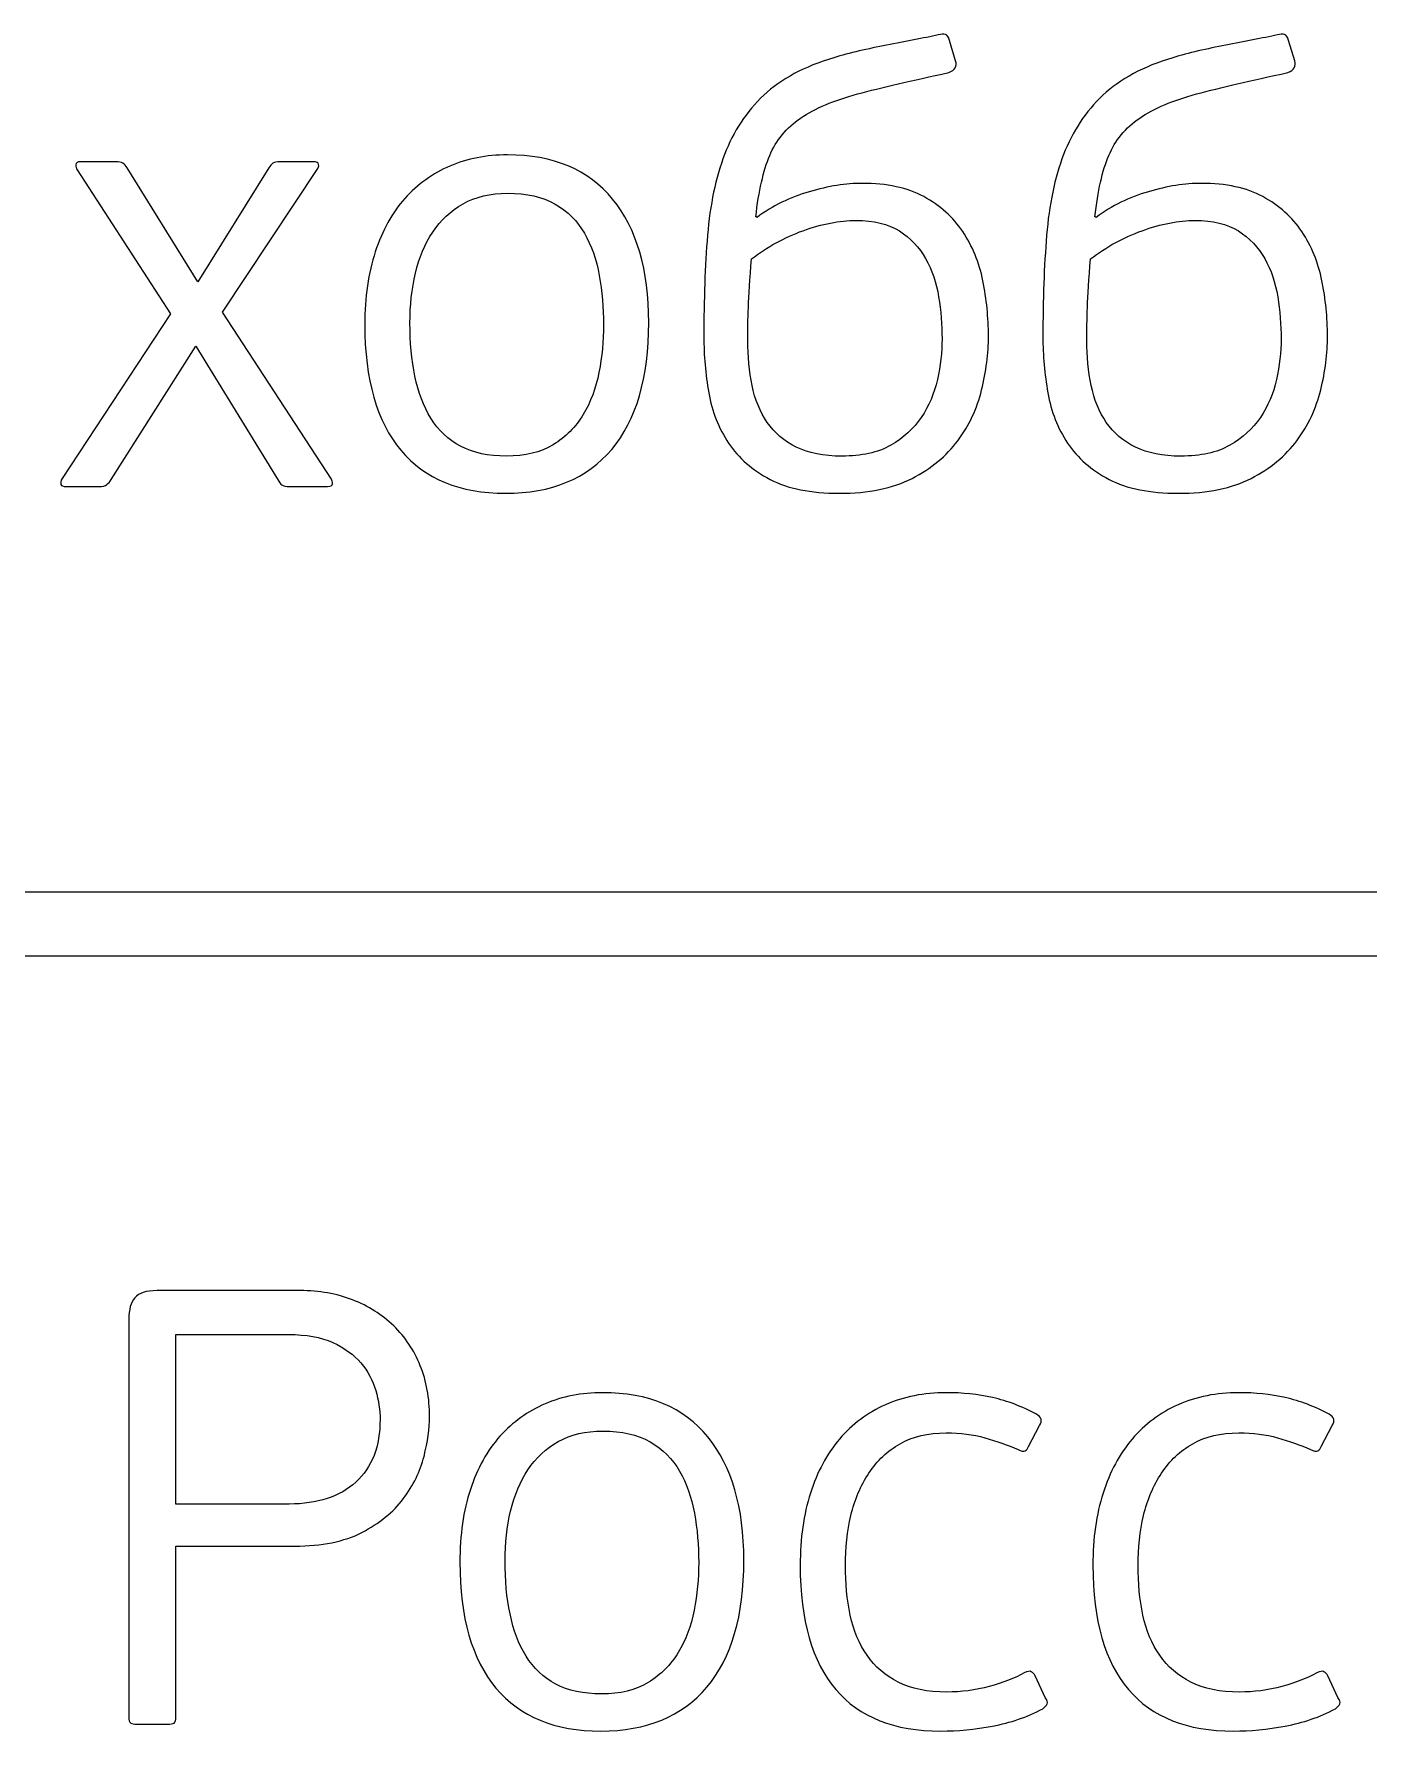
# Model space of a CAD drawing. Header units: centimetres. Extents: x -21.3 to 21.2, y -15.2 to 14.8.
# Drawn here: x 6.754 to 7.247, y -4.252 to -3.624 of the extents above; entities that cross this region are included whole.
import ezdxf

# ---------------------------------------------------------------- set-up
doc = ezdxf.new("R2010")
doc.units = ezdxf.units.CM
doc.header["$MEASUREMENT"] = 0
doc.layers.add('layer 1', color=7, linetype='Continuous')

msp = doc.modelspace()

# ---------------------------------------------------------------- linework, layer by layer
at = {"layer": 'layer 1', "color": 29}
for points, knots in [([(7.05992, -3.67952), (7.06907, -3.67952), (7.07666, -3.68116), (7.08268, -3.68444), (7.08268, -3.68444), (7.0887, -3.68771), (7.0935, -3.69202), (7.09709, -3.69736), (7.09709, -3.69736), (7.10067, -3.70269), (7.10315, -3.70876), (7.10452, -3.71554), (7.10452, -3.71554), (7.10589, -3.72233), (7.10658, -3.72915), (7.10658, -3.73601), (7.10658, -3.73601), (7.10658, -3.74242), (7.10574, -3.74905), (7.10406, -3.75591), (7.10406, -3.75591), (7.10238, -3.76277), (7.09945, -3.76902), (7.09526, -3.77466), (7.09526, -3.77466), (7.09106, -3.78031), (7.08542, -3.78496), (7.07833, -3.78862), (7.07833, -3.78862), (7.07124, -3.79228), (7.06228, -3.79411), (7.05146, -3.79411), (7.05146, -3.79411), (7.04093, -3.79411), (7.0324, -3.79239), (7.02584, -3.78896), (7.02584, -3.78896), (7.01929, -3.78553), (7.01418, -3.78107), (7.01051, -3.77558), (7.01051, -3.77558), (7.00686, -3.77009), (7.00441, -3.76388), (7.0032, -3.75694), (7.0032, -3.75694), (7.00198, -3.75), (7.00137, -3.7431), (7.00137, -3.73624), (7.00137, -3.73624), (7.00137, -3.72252), (7.00182, -3.71001), (7.00274, -3.69873), (7.00274, -3.69873), (7.00366, -3.68745), (7.00575, -3.6775), (7.00903, -3.66888), (7.00903, -3.66888), (7.01231, -3.66027), (7.01715, -3.65295), (7.02355, -3.64693), (7.02355, -3.64693), (7.02996, -3.6409), (7.03857, -3.63629), (7.0494, -3.63309), (7.0494, -3.63309), (7.0523, -3.63217), (7.05542, -3.63134), (7.05878, -3.63057), (7.05878, -3.63057), (7.06213, -3.62981), (7.06552, -3.62908), (7.06895, -3.6284), (7.06895, -3.6284), (7.07239, -3.62771), (7.07574, -3.62706), (7.07902, -3.62645), (7.07902, -3.62645), (7.0823, -3.62585), (7.08531, -3.62524), (7.08805, -3.62463), (7.08805, -3.62463), (7.08912, -3.62432), (7.09, -3.62428), (7.09068, -3.62451), (7.09068, -3.62451), (7.09137, -3.62474), (7.09186, -3.62547), (7.09217, -3.62668), (7.09217, -3.62668), (7.09217, -3.62668), (7.09446, -3.63423), (7.09446, -3.63423), (7.09446, -3.63423), (7.09507, -3.63622), (7.09423, -3.63766), (7.09194, -3.63858), (7.09194, -3.63858), (7.07822, -3.64148), (7.06697, -3.64411), (7.0582, -3.64647), (7.0582, -3.64647), (7.04944, -3.64883), (7.04242, -3.65181), (7.03716, -3.65539), (7.03716, -3.65539), (7.0319, -3.65897), (7.02809, -3.66358), (7.02573, -3.66923), (7.02573, -3.66923), (7.02336, -3.67487), (7.02165, -3.68241), (7.02058, -3.69187), (7.02058, -3.69187), (7.02073, -3.69187), (7.02088, -3.69195), (7.02104, -3.6921), (7.02104, -3.6921), (7.02683, -3.68783), (7.03327, -3.68467), (7.04036, -3.68261), (7.04036, -3.68261), (7.04745, -3.68055), (7.05397, -3.67952), (7.05992, -3.67952)], [0, 0, 0, 0, 0.03125, 0.03125, 0.03125, 0.03125, 0.0625, 0.0625, 0.0625, 0.0625, 0.09375, 0.09375, 0.09375, 0.09375, 0.125, 0.125, 0.125, 0.125, 0.15625, 0.15625, 0.15625, 0.15625, 0.1875, 0.1875, 0.1875, 0.1875, 0.21875, 0.21875, 0.21875, 0.21875, 0.25, 0.25, 0.25, 0.25, 0.28125, 0.28125, 0.28125, 0.28125, 0.3125, 0.3125, 0.3125, 0.3125, 0.34375, 0.34375, 0.34375, 0.34375, 0.375, 0.375, 0.375, 0.375, 0.40625, 0.40625, 0.40625, 0.40625, 0.4375, 0.4375, 0.4375, 0.4375, 0.46875, 0.46875, 0.46875, 0.46875, 0.5, 0.5, 0.5, 0.5, 0.53125, 0.53125, 0.53125, 0.53125, 0.5625, 0.5625, 0.5625, 0.5625, 0.59375, 0.59375, 0.59375, 0.59375, 0.625, 0.625, 0.625, 0.625, 0.65625, 0.65625, 0.65625, 0.65625, 0.6875, 0.6875, 0.6875, 0.6875, 0.71875, 0.71875, 0.71875, 0.71875, 0.75, 0.75, 0.75, 0.75, 0.78125, 0.78125, 0.78125, 0.78125, 0.8125, 0.8125, 0.8125, 0.8125, 0.84375, 0.84375, 0.84375, 0.84375, 0.875, 0.875, 0.875, 0.875, 0.90625, 0.90625, 0.90625, 0.90625, 0.9375, 0.9375, 0.9375, 0.9375, 1, 1, 1, 1]), ([(7.18526, -3.67952), (7.19441, -3.67952), (7.20199, -3.68116), (7.20802, -3.68444), (7.20802, -3.68444), (7.21404, -3.68771), (7.21884, -3.69202), (7.22243, -3.69736), (7.22243, -3.69736), (7.22601, -3.70269), (7.22849, -3.70876), (7.22986, -3.71554), (7.22986, -3.71554), (7.23123, -3.72233), (7.23191, -3.72915), (7.23191, -3.73601), (7.23191, -3.73601), (7.23191, -3.74242), (7.23108, -3.74905), (7.2294, -3.75591), (7.2294, -3.75591), (7.22772, -3.76277), (7.22479, -3.76902), (7.22059, -3.77466), (7.22059, -3.77466), (7.2164, -3.78031), (7.21076, -3.78496), (7.20367, -3.78862), (7.20367, -3.78862), (7.19658, -3.79228), (7.18762, -3.79411), (7.17679, -3.79411), (7.17679, -3.79411), (7.16627, -3.79411), (7.15773, -3.79239), (7.15118, -3.78896), (7.15118, -3.78896), (7.14462, -3.78553), (7.13951, -3.78107), (7.13585, -3.77558), (7.13585, -3.77558), (7.13219, -3.77009), (7.12975, -3.76388), (7.12854, -3.75694), (7.12854, -3.75694), (7.12731, -3.75), (7.1267, -3.7431), (7.1267, -3.73624), (7.1267, -3.73624), (7.1267, -3.72252), (7.12716, -3.71001), (7.12808, -3.69873), (7.12808, -3.69873), (7.12899, -3.68745), (7.13109, -3.6775), (7.13437, -3.66888), (7.13437, -3.66888), (7.13764, -3.66027), (7.14249, -3.65295), (7.14889, -3.64693), (7.14889, -3.64693), (7.15529, -3.6409), (7.16391, -3.63629), (7.17474, -3.63309), (7.17474, -3.63309), (7.17763, -3.63217), (7.18076, -3.63134), (7.18411, -3.63057), (7.18411, -3.63057), (7.18747, -3.62981), (7.19086, -3.62908), (7.19429, -3.6284), (7.19429, -3.6284), (7.19772, -3.62771), (7.20108, -3.62706), (7.20435, -3.62645), (7.20435, -3.62645), (7.20764, -3.62585), (7.21065, -3.62524), (7.21339, -3.62463), (7.21339, -3.62463), (7.21446, -3.62432), (7.21533, -3.62428), (7.21602, -3.62451), (7.21602, -3.62451), (7.21671, -3.62474), (7.2172, -3.62547), (7.21751, -3.62668), (7.21751, -3.62668), (7.21751, -3.62668), (7.2198, -3.63423), (7.2198, -3.63423), (7.2198, -3.63423), (7.22041, -3.63622), (7.21957, -3.63766), (7.21728, -3.63858), (7.21728, -3.63858), (7.20356, -3.64148), (7.19231, -3.64411), (7.18354, -3.64647), (7.18354, -3.64647), (7.17477, -3.64883), (7.16776, -3.65181), (7.1625, -3.65539), (7.1625, -3.65539), (7.15724, -3.65897), (7.15343, -3.66358), (7.15106, -3.66923), (7.15106, -3.66923), (7.1487, -3.67487), (7.14698, -3.68241), (7.14592, -3.69187), (7.14592, -3.69187), (7.14607, -3.69187), (7.14622, -3.69195), (7.14637, -3.6921), (7.14637, -3.6921), (7.15217, -3.68783), (7.15861, -3.68467), (7.1657, -3.68261), (7.1657, -3.68261), (7.17279, -3.68055), (7.17931, -3.67952), (7.18526, -3.67952)], [0, 0, 0, 0, 0.03125, 0.03125, 0.03125, 0.03125, 0.0625, 0.0625, 0.0625, 0.0625, 0.09375, 0.09375, 0.09375, 0.09375, 0.125, 0.125, 0.125, 0.125, 0.15625, 0.15625, 0.15625, 0.15625, 0.1875, 0.1875, 0.1875, 0.1875, 0.21875, 0.21875, 0.21875, 0.21875, 0.25, 0.25, 0.25, 0.25, 0.28125, 0.28125, 0.28125, 0.28125, 0.3125, 0.3125, 0.3125, 0.3125, 0.34375, 0.34375, 0.34375, 0.34375, 0.375, 0.375, 0.375, 0.375, 0.40625, 0.40625, 0.40625, 0.40625, 0.4375, 0.4375, 0.4375, 0.4375, 0.46875, 0.46875, 0.46875, 0.46875, 0.5, 0.5, 0.5, 0.5, 0.53125, 0.53125, 0.53125, 0.53125, 0.5625, 0.5625, 0.5625, 0.5625, 0.59375, 0.59375, 0.59375, 0.59375, 0.625, 0.625, 0.625, 0.625, 0.65625, 0.65625, 0.65625, 0.65625, 0.6875, 0.6875, 0.6875, 0.6875, 0.71875, 0.71875, 0.71875, 0.71875, 0.75, 0.75, 0.75, 0.75, 0.78125, 0.78125, 0.78125, 0.78125, 0.8125, 0.8125, 0.8125, 0.8125, 0.84375, 0.84375, 0.84375, 0.84375, 0.875, 0.875, 0.875, 0.875, 0.90625, 0.90625, 0.90625, 0.90625, 0.9375, 0.9375, 0.9375, 0.9375, 1, 1, 1, 1]), ([(6.98101, -3.73098), (6.98101, -3.75141), (6.97644, -3.76704), (6.96733, -3.77787), (6.96733, -3.77787), (6.95818, -3.7887), (6.9451, -3.79411), (6.92806, -3.79411), (6.92806, -3.79411), (6.91118, -3.79411), (6.89829, -3.78881), (6.88937, -3.77821), (6.88937, -3.77821), (6.88049, -3.76761), (6.87603, -3.7521), (6.87603, -3.73167), (6.87603, -3.73167), (6.87603, -3.7216), (6.87733, -3.71264), (6.87992, -3.70479), (6.87992, -3.70479), (6.88251, -3.69694), (6.88613, -3.69038), (6.89086, -3.68512), (6.89086, -3.68512), (6.89559, -3.67986), (6.90115, -3.67586), (6.90752, -3.67311), (6.90752, -3.67311), (6.91392, -3.67037), (6.92097, -3.669), (6.92875, -3.669), (6.92875, -3.669), (6.94579, -3.669), (6.95875, -3.67445), (6.96767, -3.68535), (6.96767, -3.68535), (6.97655, -3.69625), (6.98101, -3.71146), (6.98101, -3.73098)], [0, 0, 0, 0, 0.090909, 0.090909, 0.090909, 0.090909, 0.181818, 0.181818, 0.181818, 0.181818, 0.272727, 0.272727, 0.272727, 0.272727, 0.363636, 0.363636, 0.363636, 0.363636, 0.454545, 0.454545, 0.454545, 0.454545, 0.545455, 0.545455, 0.545455, 0.545455, 0.636364, 0.636364, 0.636364, 0.636364, 0.727273, 0.727273, 0.727273, 0.727273, 0.818182, 0.818182, 0.818182, 0.818182, 1, 1, 1, 1]), ([(6.82342, -3.72709), (6.82342, -3.72709), (6.86368, -3.78885), (6.86368, -3.78885), (6.86368, -3.78885), (6.86398, -3.7893), (6.86413, -3.78988), (6.86413, -3.79056), (6.86413, -3.79056), (6.86413, -3.79125), (6.86352, -3.79159), (6.8623, -3.79159), (6.8623, -3.79159), (6.8623, -3.79159), (6.84835, -3.79159), (6.84835, -3.79159), (6.84835, -3.79159), (6.84683, -3.79159), (6.84583, -3.7914), (6.84538, -3.79102), (6.84538, -3.79102), (6.84492, -3.79064), (6.84446, -3.79007), (6.84401, -3.7893), (6.84401, -3.7893), (6.84401, -3.7893), (6.81359, -3.73967), (6.81359, -3.73967), (6.81359, -3.73967), (6.81359, -3.73967), (6.78225, -3.78907), (6.78225, -3.78907), (6.78225, -3.78907), (6.78179, -3.78984), (6.78126, -3.79045), (6.78065, -3.7909), (6.78065, -3.7909), (6.78004, -3.79136), (6.77913, -3.79159), (6.77791, -3.79159), (6.77791, -3.79159), (6.77791, -3.79159), (6.76555, -3.79159), (6.76555, -3.79159), (6.76555, -3.79159), (6.76357, -3.79159), (6.76312, -3.7906), (6.76418, -3.78862), (6.76418, -3.78862), (6.76418, -3.78862), (6.80421, -3.72778), (6.80421, -3.72778), (6.80421, -3.72778), (6.80421, -3.72778), (6.76967, -3.67449), (6.76967, -3.67449), (6.76967, -3.67449), (6.76937, -3.67403), (6.76922, -3.67342), (6.76922, -3.67266), (6.76922, -3.67266), (6.76922, -3.6719), (6.76982, -3.67151), (6.77104, -3.67151), (6.77104, -3.67151), (6.77104, -3.67151), (6.78385, -3.67151), (6.78385, -3.67151), (6.78385, -3.67151), (6.78507, -3.67151), (6.78599, -3.6717), (6.7866, -3.67209), (6.7866, -3.67209), (6.78721, -3.67247), (6.78774, -3.67304), (6.7882, -3.6738), (6.7882, -3.6738), (6.7882, -3.6738), (6.81427, -3.71589), (6.81427, -3.71589), (6.81427, -3.71589), (6.81427, -3.71589), (6.84058, -3.6738), (6.84058, -3.6738), (6.84058, -3.6738), (6.84103, -3.67304), (6.84153, -3.67247), (6.84206, -3.67209), (6.84206, -3.67209), (6.8426, -3.6717), (6.84347, -3.67151), (6.84469, -3.67151), (6.84469, -3.67151), (6.84469, -3.67151), (6.85704, -3.67151), (6.85704, -3.67151), (6.85704, -3.67151), (6.85826, -3.67151), (6.85891, -3.67186), (6.85899, -3.67254), (6.85899, -3.67254), (6.85906, -3.67323), (6.85895, -3.67372), (6.85864, -3.67403), (6.85864, -3.67403), (6.85864, -3.67403), (6.82342, -3.72709), (6.82342, -3.72709)], [0, 0, 0, 0, 0.035714, 0.035714, 0.035714, 0.035714, 0.071429, 0.071429, 0.071429, 0.071429, 0.107143, 0.107143, 0.107143, 0.107143, 0.142857, 0.142857, 0.142857, 0.142857, 0.178571, 0.178571, 0.178571, 0.178571, 0.214286, 0.214286, 0.214286, 0.214286, 0.25, 0.25, 0.25, 0.25, 0.285714, 0.285714, 0.285714, 0.285714, 0.321429, 0.321429, 0.321429, 0.321429, 0.357143, 0.357143, 0.357143, 0.357143, 0.392857, 0.392857, 0.392857, 0.392857, 0.428571, 0.428571, 0.428571, 0.428571, 0.464286, 0.464286, 0.464286, 0.464286, 0.5, 0.5, 0.5, 0.5, 0.535714, 0.535714, 0.535714, 0.535714, 0.571429, 0.571429, 0.571429, 0.571429, 0.607143, 0.607143, 0.607143, 0.607143, 0.642857, 0.642857, 0.642857, 0.642857, 0.678571, 0.678571, 0.678571, 0.678571, 0.714286, 0.714286, 0.714286, 0.714286, 0.75, 0.75, 0.75, 0.75, 0.785714, 0.785714, 0.785714, 0.785714, 0.821429, 0.821429, 0.821429, 0.821429, 0.857143, 0.857143, 0.857143, 0.857143, 0.892857, 0.892857, 0.892857, 0.892857, 0.928571, 0.928571, 0.928571, 0.928571, 1, 1, 1, 1]), ([(6.96432, -3.73178), (6.96432, -3.72553), (6.96378, -3.71943), (6.96271, -3.71356), (6.96271, -3.71356), (6.96165, -3.70765), (6.95982, -3.70247), (6.95723, -3.69797), (6.95723, -3.69797), (6.95464, -3.69347), (6.95101, -3.68985), (6.94636, -3.68718), (6.94636, -3.68718), (6.94171, -3.68451), (6.93588, -3.68318), (6.92887, -3.68318), (6.92887, -3.68318), (6.92246, -3.68318), (6.91697, -3.68447), (6.9124, -3.68707), (6.9124, -3.68707), (6.90782, -3.68966), (6.90408, -3.69316), (6.90119, -3.69751), (6.90119, -3.69751), (6.89829, -3.70186), (6.89616, -3.70693), (6.89478, -3.71276), (6.89478, -3.71276), (6.89341, -3.71855), (6.89273, -3.72469), (6.89273, -3.73109), (6.89273, -3.73109), (6.89273, -3.73826), (6.89334, -3.74486), (6.89455, -3.7508), (6.89455, -3.7508), (6.89577, -3.75679), (6.89776, -3.76197), (6.9005, -3.76639), (6.9005, -3.76639), (6.90325, -3.77082), (6.90691, -3.77428), (6.91148, -3.77673), (6.91148, -3.77673), (6.91605, -3.77916), (6.9217, -3.78038), (6.92841, -3.78038), (6.92841, -3.78038), (6.93527, -3.78038), (6.94103, -3.77897), (6.94568, -3.77616), (6.94568, -3.77616), (6.95033, -3.77333), (6.95402, -3.7696), (6.95677, -3.76502), (6.95677, -3.76502), (6.95951, -3.76045), (6.96146, -3.75522), (6.9626, -3.74943), (6.9626, -3.74943), (6.96374, -3.74363), (6.96432, -3.73773), (6.96432, -3.73178)], [0, 0, 0, 0, 0.058824, 0.058824, 0.058824, 0.058824, 0.117647, 0.117647, 0.117647, 0.117647, 0.176471, 0.176471, 0.176471, 0.176471, 0.235294, 0.235294, 0.235294, 0.235294, 0.294118, 0.294118, 0.294118, 0.294118, 0.352941, 0.352941, 0.352941, 0.352941, 0.411765, 0.411765, 0.411765, 0.411765, 0.470588, 0.470588, 0.470588, 0.470588, 0.529412, 0.529412, 0.529412, 0.529412, 0.588235, 0.588235, 0.588235, 0.588235, 0.647059, 0.647059, 0.647059, 0.647059, 0.705882, 0.705882, 0.705882, 0.705882, 0.764706, 0.764706, 0.764706, 0.764706, 0.823529, 0.823529, 0.823529, 0.823529, 0.882353, 0.882353, 0.882353, 0.882353, 1, 1, 1, 1]), ([(7.05237, -3.78038), (7.05969, -3.78038), (7.06571, -3.77905), (7.07044, -3.77638), (7.07044, -3.77638), (7.07517, -3.77371), (7.07894, -3.77024), (7.08176, -3.76605), (7.08176, -3.76605), (7.08458, -3.76186), (7.08657, -3.75717), (7.08771, -3.75206), (7.08771, -3.75206), (7.08885, -3.74695), (7.08943, -3.74192), (7.08943, -3.73704), (7.08943, -3.73704), (7.08943, -3.73186), (7.089, -3.72664), (7.08816, -3.72145), (7.08816, -3.72145), (7.08733, -3.71627), (7.08573, -3.71154), (7.08336, -3.70735), (7.08336, -3.70735), (7.081, -3.70315), (7.07776, -3.69972), (7.07364, -3.69713), (7.07364, -3.69713), (7.06953, -3.69454), (7.06419, -3.69324), (7.05763, -3.69324), (7.05763, -3.69324), (7.05153, -3.69324), (7.04501, -3.6945), (7.03808, -3.69702), (7.03808, -3.69702), (7.03114, -3.69953), (7.02477, -3.70304), (7.01898, -3.70746), (7.01898, -3.70746), (7.01837, -3.71493), (7.01799, -3.72092), (7.01784, -3.72534), (7.01784, -3.72534), (7.01768, -3.72976), (7.01761, -3.73384), (7.01761, -3.7375), (7.01761, -3.7375), (7.01761, -3.74345), (7.01814, -3.74905), (7.01921, -3.75423), (7.01921, -3.75423), (7.02027, -3.75946), (7.02214, -3.76399), (7.02481, -3.76788), (7.02481, -3.76788), (7.02748, -3.77177), (7.03106, -3.77486), (7.03556, -3.77707), (7.03556, -3.77707), (7.04006, -3.77928), (7.04566, -3.78038), (7.05237, -3.78038)], [0, 0, 0, 0, 0.058824, 0.058824, 0.058824, 0.058824, 0.117647, 0.117647, 0.117647, 0.117647, 0.176471, 0.176471, 0.176471, 0.176471, 0.235294, 0.235294, 0.235294, 0.235294, 0.294118, 0.294118, 0.294118, 0.294118, 0.352941, 0.352941, 0.352941, 0.352941, 0.411765, 0.411765, 0.411765, 0.411765, 0.470588, 0.470588, 0.470588, 0.470588, 0.529412, 0.529412, 0.529412, 0.529412, 0.588235, 0.588235, 0.588235, 0.588235, 0.647059, 0.647059, 0.647059, 0.647059, 0.705882, 0.705882, 0.705882, 0.705882, 0.764706, 0.764706, 0.764706, 0.764706, 0.823529, 0.823529, 0.823529, 0.823529, 0.882353, 0.882353, 0.882353, 0.882353, 1, 1, 1, 1]), ([(7.17771, -3.78038), (7.18503, -3.78038), (7.19105, -3.77905), (7.19578, -3.77638), (7.19578, -3.77638), (7.20051, -3.77371), (7.20428, -3.77024), (7.2071, -3.76605), (7.2071, -3.76605), (7.20992, -3.76186), (7.2119, -3.75717), (7.21305, -3.75206), (7.21305, -3.75206), (7.21419, -3.74695), (7.21476, -3.74192), (7.21476, -3.73704), (7.21476, -3.73704), (7.21476, -3.73186), (7.21434, -3.72664), (7.2135, -3.72145), (7.2135, -3.72145), (7.21267, -3.71627), (7.21106, -3.71154), (7.2087, -3.70735), (7.2087, -3.70735), (7.20634, -3.70315), (7.2031, -3.69972), (7.19898, -3.69713), (7.19898, -3.69713), (7.19486, -3.69454), (7.18953, -3.69324), (7.18297, -3.69324), (7.18297, -3.69324), (7.17687, -3.69324), (7.17035, -3.6945), (7.16341, -3.69702), (7.16341, -3.69702), (7.15648, -3.69953), (7.15011, -3.70304), (7.14432, -3.70746), (7.14432, -3.70746), (7.14371, -3.71493), (7.14333, -3.72092), (7.14317, -3.72534), (7.14317, -3.72534), (7.14302, -3.72976), (7.14294, -3.73384), (7.14294, -3.7375), (7.14294, -3.7375), (7.14294, -3.74345), (7.14348, -3.74905), (7.14455, -3.75423), (7.14455, -3.75423), (7.14561, -3.75946), (7.14748, -3.76399), (7.15015, -3.76788), (7.15015, -3.76788), (7.15281, -3.77177), (7.1564, -3.77486), (7.1609, -3.77707), (7.1609, -3.77707), (7.1654, -3.77928), (7.171, -3.78038), (7.17771, -3.78038)], [0, 0, 0, 0, 0.058824, 0.058824, 0.058824, 0.058824, 0.117647, 0.117647, 0.117647, 0.117647, 0.176471, 0.176471, 0.176471, 0.176471, 0.235294, 0.235294, 0.235294, 0.235294, 0.294118, 0.294118, 0.294118, 0.294118, 0.352941, 0.352941, 0.352941, 0.352941, 0.411765, 0.411765, 0.411765, 0.411765, 0.470588, 0.470588, 0.470588, 0.470588, 0.529412, 0.529412, 0.529412, 0.529412, 0.588235, 0.588235, 0.588235, 0.588235, 0.647059, 0.647059, 0.647059, 0.647059, 0.705882, 0.705882, 0.705882, 0.705882, 0.764706, 0.764706, 0.764706, 0.764706, 0.823529, 0.823529, 0.823529, 0.823529, 0.882353, 0.882353, 0.882353, 0.882353, 1, 1, 1, 1]), ([(3.2485, -3.96525), (3.2485, -3.96525), (10.17123, -3.96525), (10.17123, -3.96525), (10.17123, -3.96525), (10.17123, -3.96525), (10.17123, -3.94149), (10.17123, -3.94149), (10.17123, -3.94149), (10.17123, -3.94149), (3.2485, -3.94149), (3.2485, -3.94149), (3.2485, -3.94149), (3.2485, -3.94149), (3.2485, -3.96525), (3.2485, -3.96525)], [0, 0, 0, 0, 0.2, 0.2, 0.2, 0.2, 0.4, 0.4, 0.4, 0.4, 0.6, 0.6, 0.6, 0.6, 1, 1, 1, 1]), ([(6.78883, -4.09941), (6.78883, -4.0959), (6.78955, -4.09328), (6.791, -4.09152), (6.791, -4.09152), (6.79245, -4.08977), (6.79523, -4.08889), (6.79935, -4.08889), (6.79935, -4.08889), (6.79935, -4.08889), (6.85219, -4.08889), (6.85219, -4.08889), (6.85219, -4.08889), (6.8592, -4.08889), (6.86564, -4.09004), (6.87151, -4.09232), (6.87151, -4.09232), (6.87738, -4.09461), (6.88245, -4.09781), (6.88672, -4.10193), (6.88672, -4.10193), (6.89099, -4.10605), (6.89427, -4.11096), (6.89656, -4.11668), (6.89656, -4.11668), (6.89885, -4.1224), (6.89999, -4.12869), (6.89999, -4.13555), (6.89999, -4.13555), (6.89999, -4.13982), (6.8993, -4.1447), (6.89793, -4.15019), (6.89793, -4.15019), (6.89656, -4.15568), (6.894, -4.1609), (6.89027, -4.16586), (6.89027, -4.16586), (6.88653, -4.17081), (6.88142, -4.17497), (6.87494, -4.17832), (6.87494, -4.17832), (6.86846, -4.18168), (6.86019, -4.18335), (6.85013, -4.18335), (6.85013, -4.18335), (6.85013, -4.18335), (6.80621, -4.18335), (6.80621, -4.18335), (6.80621, -4.18335), (6.80621, -4.18335), (6.80621, -4.24648), (6.80621, -4.24648), (6.80621, -4.24648), (6.80621, -4.2477), (6.80598, -4.24846), (6.80552, -4.24877), (6.80552, -4.24877), (6.80507, -4.24907), (6.80423, -4.24923), (6.80301, -4.24923), (6.80301, -4.24923), (6.80301, -4.24923), (6.7918, -4.24923), (6.7918, -4.24923), (6.7918, -4.24923), (6.79073, -4.24923), (6.78997, -4.24907), (6.78951, -4.24877), (6.78951, -4.24877), (6.78906, -4.24846), (6.78883, -4.2477), (6.78883, -4.24648), (6.78883, -4.24648), (6.78883, -4.24648), (6.78883, -4.09941), (6.78883, -4.09941)], [0, 0, 0, 0, 0.05, 0.05, 0.05, 0.05, 0.1, 0.1, 0.1, 0.1, 0.15, 0.15, 0.15, 0.15, 0.2, 0.2, 0.2, 0.2, 0.25, 0.25, 0.25, 0.25, 0.3, 0.3, 0.3, 0.3, 0.35, 0.35, 0.35, 0.35, 0.4, 0.4, 0.4, 0.4, 0.45, 0.45, 0.45, 0.45, 0.5, 0.5, 0.5, 0.5, 0.55, 0.55, 0.55, 0.55, 0.6, 0.6, 0.6, 0.6, 0.65, 0.65, 0.65, 0.65, 0.7, 0.7, 0.7, 0.7, 0.75, 0.75, 0.75, 0.75, 0.8, 0.8, 0.8, 0.8, 0.85, 0.85, 0.85, 0.85, 0.9, 0.9, 0.9, 0.9, 1, 1, 1, 1]), ([(6.80621, -4.1678), (6.80621, -4.1678), (6.84806, -4.1678), (6.84806, -4.1678), (6.84806, -4.1678), (6.85859, -4.1678), (6.86682, -4.1651), (6.87277, -4.15968), (6.87277, -4.15968), (6.87871, -4.15427), (6.88169, -4.14653), (6.88169, -4.13647), (6.88169, -4.13647), (6.88169, -4.13311), (6.88116, -4.12957), (6.88009, -4.12583), (6.88009, -4.12583), (6.87902, -4.12209), (6.87719, -4.1187), (6.8746, -4.11565), (6.8746, -4.11565), (6.87201, -4.1126), (6.86854, -4.11009), (6.86419, -4.1081), (6.86419, -4.1081), (6.85985, -4.10612), (6.85439, -4.10513), (6.84784, -4.10513), (6.84784, -4.10513), (6.84784, -4.10513), (6.80621, -4.10513), (6.80621, -4.10513), (6.80621, -4.10513), (6.80621, -4.10513), (6.80621, -4.1678), (6.80621, -4.1678)], [0, 0, 0, 0, 0.1, 0.1, 0.1, 0.1, 0.2, 0.2, 0.2, 0.2, 0.3, 0.3, 0.3, 0.3, 0.4, 0.4, 0.4, 0.4, 0.5, 0.5, 0.5, 0.5, 0.6, 0.6, 0.6, 0.6, 0.7, 0.7, 0.7, 0.7, 0.8, 0.8, 0.8, 0.8, 1, 1, 1, 1]), ([(7.01618, -4.18862), (7.01618, -4.20905), (7.01161, -4.22468), (7.00249, -4.2355), (7.00249, -4.2355), (6.99335, -4.24633), (6.98027, -4.25174), (6.96323, -4.25174), (6.96323, -4.25174), (6.94634, -4.25174), (6.93346, -4.24644), (6.92453, -4.23585), (6.92453, -4.23585), (6.91566, -4.22525), (6.91119, -4.20973), (6.91119, -4.1893), (6.91119, -4.1893), (6.91119, -4.17923), (6.91249, -4.17028), (6.91508, -4.16242), (6.91508, -4.16242), (6.91768, -4.15457), (6.9213, -4.14802), (6.92602, -4.14275), (6.92602, -4.14275), (6.93075, -4.13749), (6.93632, -4.13349), (6.94268, -4.13075), (6.94268, -4.13075), (6.94909, -4.128), (6.95614, -4.12663), (6.96391, -4.12663), (6.96391, -4.12663), (6.98096, -4.12663), (6.99392, -4.13208), (7.00283, -4.14298), (7.00283, -4.14298), (7.01172, -4.15389), (7.01618, -4.16909), (7.01618, -4.18862)], [0, 0, 0, 0, 0.090909, 0.090909, 0.090909, 0.090909, 0.181818, 0.181818, 0.181818, 0.181818, 0.272727, 0.272727, 0.272727, 0.272727, 0.363636, 0.363636, 0.363636, 0.363636, 0.454545, 0.454545, 0.454545, 0.454545, 0.545455, 0.545455, 0.545455, 0.545455, 0.636364, 0.636364, 0.636364, 0.636364, 0.727273, 0.727273, 0.727273, 0.727273, 0.818182, 0.818182, 0.818182, 0.818182, 1, 1, 1, 1]), ([(7.0912, -4.23733), (7.09654, -4.23733), (7.10176, -4.23664), (7.10687, -4.23528), (7.10687, -4.23528), (7.11198, -4.2339), (7.11629, -4.23222), (7.11979, -4.23024), (7.11979, -4.23024), (7.12101, -4.22963), (7.12189, -4.22948), (7.12242, -4.22979), (7.12242, -4.22979), (7.12296, -4.23009), (7.12345, -4.23063), (7.12391, -4.23138), (7.12391, -4.23138), (7.12391, -4.23138), (7.12757, -4.23939), (7.12757, -4.23939), (7.12757, -4.23939), (7.12833, -4.24031), (7.12856, -4.24107), (7.12825, -4.24168), (7.12825, -4.24168), (7.12795, -4.24229), (7.12742, -4.2429), (7.12665, -4.24351), (7.12665, -4.24351), (7.12086, -4.24656), (7.11468, -4.24869), (7.10813, -4.24991), (7.10813, -4.24991), (7.10157, -4.25113), (7.09517, -4.25174), (7.08891, -4.25174), (7.08891, -4.25174), (7.07183, -4.25174), (7.05891, -4.24663), (7.05015, -4.23642), (7.05015, -4.23642), (7.04138, -4.2262), (7.03699, -4.21088), (7.03699, -4.19044), (7.03699, -4.19044), (7.03699, -4.18053), (7.03825, -4.17165), (7.04077, -4.1638), (7.04077, -4.1638), (7.04328, -4.15594), (7.04687, -4.14927), (7.05152, -4.14378), (7.05152, -4.14378), (7.05617, -4.13829), (7.06185, -4.13406), (7.06856, -4.13109), (7.06856, -4.13109), (7.07527, -4.12812), (7.08274, -4.12663), (7.09097, -4.12663), (7.09097, -4.12663), (7.09692, -4.12663), (7.10264, -4.12724), (7.10813, -4.12846), (7.10813, -4.12846), (7.11362, -4.12968), (7.11903, -4.13174), (7.12437, -4.13463), (7.12437, -4.13463), (7.1262, -4.1357), (7.12658, -4.13708), (7.12551, -4.13875), (7.12551, -4.13875), (7.12551, -4.13875), (7.12139, -4.14653), (7.12139, -4.14653), (7.12139, -4.14653), (7.12109, -4.14729), (7.12067, -4.14783), (7.12014, -4.14813), (7.12014, -4.14813), (7.1196, -4.14843), (7.11872, -4.14828), (7.11751, -4.14767), (7.11751, -4.14767), (7.11369, -4.146), (7.10962, -4.14455), (7.10527, -4.14332), (7.10527, -4.14332), (7.10092, -4.14211), (7.09616, -4.1415), (7.09097, -4.1415), (7.09097, -4.1415), (7.08426, -4.1415), (7.07859, -4.14283), (7.07393, -4.1455), (7.07393, -4.1455), (7.06928, -4.14817), (7.06543, -4.15179), (7.06238, -4.15636), (7.06238, -4.15636), (7.05933, -4.16094), (7.05712, -4.16616), (7.05575, -4.17203), (7.05575, -4.17203), (7.05438, -4.1779), (7.05369, -4.18404), (7.05369, -4.19044), (7.05369, -4.19044), (7.05369, -4.197), (7.0543, -4.20314), (7.05552, -4.20886), (7.05552, -4.20886), (7.05674, -4.21457), (7.0588, -4.21953), (7.06169, -4.22372), (7.06169, -4.22372), (7.06459, -4.22792), (7.06844, -4.23123), (7.07325, -4.23367), (7.07325, -4.23367), (7.07805, -4.23611), (7.08403, -4.23733), (7.0912, -4.23733)], [0, 0, 0, 0, 0.03125, 0.03125, 0.03125, 0.03125, 0.0625, 0.0625, 0.0625, 0.0625, 0.09375, 0.09375, 0.09375, 0.09375, 0.125, 0.125, 0.125, 0.125, 0.15625, 0.15625, 0.15625, 0.15625, 0.1875, 0.1875, 0.1875, 0.1875, 0.21875, 0.21875, 0.21875, 0.21875, 0.25, 0.25, 0.25, 0.25, 0.28125, 0.28125, 0.28125, 0.28125, 0.3125, 0.3125, 0.3125, 0.3125, 0.34375, 0.34375, 0.34375, 0.34375, 0.375, 0.375, 0.375, 0.375, 0.40625, 0.40625, 0.40625, 0.40625, 0.4375, 0.4375, 0.4375, 0.4375, 0.46875, 0.46875, 0.46875, 0.46875, 0.5, 0.5, 0.5, 0.5, 0.53125, 0.53125, 0.53125, 0.53125, 0.5625, 0.5625, 0.5625, 0.5625, 0.59375, 0.59375, 0.59375, 0.59375, 0.625, 0.625, 0.625, 0.625, 0.65625, 0.65625, 0.65625, 0.65625, 0.6875, 0.6875, 0.6875, 0.6875, 0.71875, 0.71875, 0.71875, 0.71875, 0.75, 0.75, 0.75, 0.75, 0.78125, 0.78125, 0.78125, 0.78125, 0.8125, 0.8125, 0.8125, 0.8125, 0.84375, 0.84375, 0.84375, 0.84375, 0.875, 0.875, 0.875, 0.875, 0.90625, 0.90625, 0.90625, 0.90625, 0.9375, 0.9375, 0.9375, 0.9375, 1, 1, 1, 1]), ([(7.19939, -4.23733), (7.20473, -4.23733), (7.20995, -4.23664), (7.21506, -4.23528), (7.21506, -4.23528), (7.22016, -4.2339), (7.22447, -4.23222), (7.22798, -4.23024), (7.22798, -4.23024), (7.2292, -4.22963), (7.23007, -4.22948), (7.23061, -4.22979), (7.23061, -4.22979), (7.23114, -4.23009), (7.23164, -4.23063), (7.23209, -4.23138), (7.23209, -4.23138), (7.23209, -4.23138), (7.23576, -4.23939), (7.23576, -4.23939), (7.23576, -4.23939), (7.23652, -4.24031), (7.23674, -4.24107), (7.23644, -4.24168), (7.23644, -4.24168), (7.23614, -4.24229), (7.2356, -4.2429), (7.23484, -4.24351), (7.23484, -4.24351), (7.22905, -4.24656), (7.22287, -4.24869), (7.21631, -4.24991), (7.21631, -4.24991), (7.20976, -4.25113), (7.20335, -4.25174), (7.1971, -4.25174), (7.1971, -4.25174), (7.18002, -4.25174), (7.1671, -4.24663), (7.15833, -4.23642), (7.15833, -4.23642), (7.14957, -4.2262), (7.14518, -4.21088), (7.14518, -4.19044), (7.14518, -4.19044), (7.14518, -4.18053), (7.14644, -4.17165), (7.14895, -4.1638), (7.14895, -4.1638), (7.15147, -4.15594), (7.15505, -4.14927), (7.15971, -4.14378), (7.15971, -4.14378), (7.16436, -4.13829), (7.17003, -4.13406), (7.17674, -4.13109), (7.17674, -4.13109), (7.18345, -4.12812), (7.19092, -4.12663), (7.19916, -4.12663), (7.19916, -4.12663), (7.2051, -4.12663), (7.21082, -4.12724), (7.21631, -4.12846), (7.21631, -4.12846), (7.2218, -4.12968), (7.22721, -4.13174), (7.23255, -4.13463), (7.23255, -4.13463), (7.23438, -4.1357), (7.23476, -4.13708), (7.2337, -4.13875), (7.2337, -4.13875), (7.2337, -4.13875), (7.22958, -4.14653), (7.22958, -4.14653), (7.22958, -4.14653), (7.22928, -4.14729), (7.22885, -4.14783), (7.22832, -4.14813), (7.22832, -4.14813), (7.22779, -4.14843), (7.22691, -4.14828), (7.22569, -4.14767), (7.22569, -4.14767), (7.22188, -4.146), (7.2178, -4.14455), (7.21345, -4.14332), (7.21345, -4.14332), (7.20911, -4.14211), (7.20435, -4.1415), (7.19916, -4.1415), (7.19916, -4.1415), (7.19245, -4.1415), (7.18677, -4.14283), (7.18212, -4.1455), (7.18212, -4.1455), (7.17747, -4.14817), (7.17362, -4.15179), (7.17057, -4.15636), (7.17057, -4.15636), (7.16752, -4.16094), (7.16531, -4.16616), (7.16393, -4.17203), (7.16393, -4.17203), (7.16256, -4.1779), (7.16188, -4.18404), (7.16188, -4.19044), (7.16188, -4.19044), (7.16188, -4.197), (7.16249, -4.20314), (7.1637, -4.20886), (7.1637, -4.20886), (7.16493, -4.21457), (7.16699, -4.21953), (7.16988, -4.22372), (7.16988, -4.22372), (7.17278, -4.22792), (7.17663, -4.23123), (7.18143, -4.23367), (7.18143, -4.23367), (7.18624, -4.23611), (7.19222, -4.23733), (7.19939, -4.23733)], [0, 0, 0, 0, 0.03125, 0.03125, 0.03125, 0.03125, 0.0625, 0.0625, 0.0625, 0.0625, 0.09375, 0.09375, 0.09375, 0.09375, 0.125, 0.125, 0.125, 0.125, 0.15625, 0.15625, 0.15625, 0.15625, 0.1875, 0.1875, 0.1875, 0.1875, 0.21875, 0.21875, 0.21875, 0.21875, 0.25, 0.25, 0.25, 0.25, 0.28125, 0.28125, 0.28125, 0.28125, 0.3125, 0.3125, 0.3125, 0.3125, 0.34375, 0.34375, 0.34375, 0.34375, 0.375, 0.375, 0.375, 0.375, 0.40625, 0.40625, 0.40625, 0.40625, 0.4375, 0.4375, 0.4375, 0.4375, 0.46875, 0.46875, 0.46875, 0.46875, 0.5, 0.5, 0.5, 0.5, 0.53125, 0.53125, 0.53125, 0.53125, 0.5625, 0.5625, 0.5625, 0.5625, 0.59375, 0.59375, 0.59375, 0.59375, 0.625, 0.625, 0.625, 0.625, 0.65625, 0.65625, 0.65625, 0.65625, 0.6875, 0.6875, 0.6875, 0.6875, 0.71875, 0.71875, 0.71875, 0.71875, 0.75, 0.75, 0.75, 0.75, 0.78125, 0.78125, 0.78125, 0.78125, 0.8125, 0.8125, 0.8125, 0.8125, 0.84375, 0.84375, 0.84375, 0.84375, 0.875, 0.875, 0.875, 0.875, 0.90625, 0.90625, 0.90625, 0.90625, 0.9375, 0.9375, 0.9375, 0.9375, 1, 1, 1, 1]), ([(6.99948, -4.18941), (6.99948, -4.18316), (6.99895, -4.17706), (6.99788, -4.1712), (6.99788, -4.1712), (6.99682, -4.16528), (6.99498, -4.1601), (6.99239, -4.1556), (6.99239, -4.1556), (6.9898, -4.1511), (6.98618, -4.14748), (6.98153, -4.14482), (6.98153, -4.14482), (6.97688, -4.14214), (6.97105, -4.14081), (6.96403, -4.14081), (6.96403, -4.14081), (6.95762, -4.14081), (6.95213, -4.14211), (6.94756, -4.1447), (6.94756, -4.1447), (6.94299, -4.14729), (6.93925, -4.1508), (6.93635, -4.15514), (6.93635, -4.15514), (6.93346, -4.15949), (6.93132, -4.16456), (6.92995, -4.17039), (6.92995, -4.17039), (6.92858, -4.17619), (6.92789, -4.18232), (6.92789, -4.18873), (6.92789, -4.18873), (6.92789, -4.1959), (6.9285, -4.20249), (6.92972, -4.20844), (6.92972, -4.20844), (6.93094, -4.21442), (6.93292, -4.21961), (6.93567, -4.22403), (6.93567, -4.22403), (6.93841, -4.22845), (6.94207, -4.23192), (6.94665, -4.23436), (6.94665, -4.23436), (6.95122, -4.2368), (6.95686, -4.23802), (6.96357, -4.23802), (6.96357, -4.23802), (6.97044, -4.23802), (6.97619, -4.23661), (6.98084, -4.23379), (6.98084, -4.23379), (6.98549, -4.23097), (6.98919, -4.22723), (6.99193, -4.22266), (6.99193, -4.22266), (6.99468, -4.21808), (6.99662, -4.21286), (6.99777, -4.20706), (6.99777, -4.20706), (6.99891, -4.20127), (6.99948, -4.19536), (6.99948, -4.18941)], [0, 0, 0, 0, 0.058824, 0.058824, 0.058824, 0.058824, 0.117647, 0.117647, 0.117647, 0.117647, 0.176471, 0.176471, 0.176471, 0.176471, 0.235294, 0.235294, 0.235294, 0.235294, 0.294118, 0.294118, 0.294118, 0.294118, 0.352941, 0.352941, 0.352941, 0.352941, 0.411765, 0.411765, 0.411765, 0.411765, 0.470588, 0.470588, 0.470588, 0.470588, 0.529412, 0.529412, 0.529412, 0.529412, 0.588235, 0.588235, 0.588235, 0.588235, 0.647059, 0.647059, 0.647059, 0.647059, 0.705882, 0.705882, 0.705882, 0.705882, 0.764706, 0.764706, 0.764706, 0.764706, 0.823529, 0.823529, 0.823529, 0.823529, 0.882353, 0.882353, 0.882353, 0.882353, 1, 1, 1, 1])]:
    msp.add_open_spline(points, degree=3, knots=knots, dxfattribs=at)

doc.saveas('drawing.dxf')
